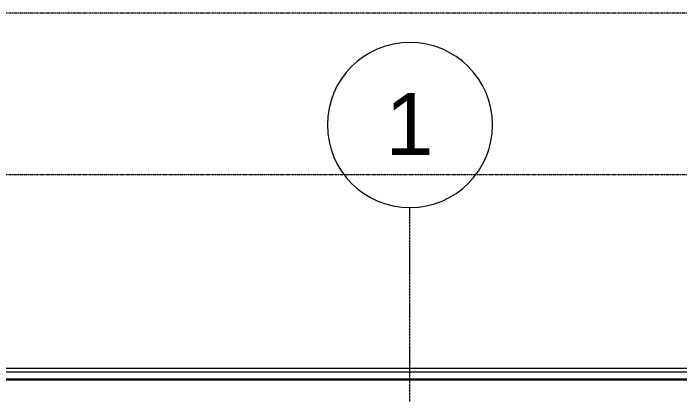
# Model space of a CAD drawing. Header units: inches. Extents: x -4168 to 1833, y -300 to 637.
# Drawn here: x -3596.6 to -3402.9, y 416.1 to 527 of the extents above; entities that cross this region are included whole.
import ezdxf

# ---------------------------------------------------------------- set-up
doc = ezdxf.new("R2010")
doc.units = ezdxf.units.IN
doc.header["$MEASUREMENT"] = 0
doc.linetypes.add('Aligning Line 1_8_', pattern=[0.25, 0.125, -0.125])
doc.linetypes.add('Grid Line 1_2_', pattern=[0.875, 0.5, -0.125, 0.125, -0.125])
for name, color, linetype, lineweight in [('A-WALL-3', 135, 'Continuous', 13), ('G-ANNO-SYMB', 111, 'Aligning Line 1_8_', 9), ('S-GRID-1', 1, 'Grid Line 1_2_', 9), ('S-GRID-IDEN', 1, 'Continuous', 9)]:
    doc.layers.add(name, color=color, linetype=linetype, lineweight=lineweight)
doc.styles.add('Arial_1', font='arial.ttf', dxfattribs={"height": 18})

# ---------------------------------------------------------------- blocks, each defined once
blk = doc.blocks.new('Basic Wall _ EXT - FIBER CEMENT - SMALL - ___-2145929-BUILDING SECTION - NORTH_SOUTH THRU PARKING RAMP - LOOKING WEST')
at = {"layer": 'A-WALL-3'}
for p, q in [((-2061.36, 423.66), (-3867.29, 423.66)), ((-2076.8, 422.6), (-3851.85, 422.6)), ((-3851.44, 420.42), (-2077.21, 420.42)), ((-2077.53, 420.57), (-3851.11, 420.57))]:
    blk.add_line(p, q, dxfattribs=at)
blk = doc.blocks.new('Grid - Grid Head - Circle-50561-BUILDING SECTION - NORTH_SOUTH THRU PARKING RAMP - LOOKING WEST')
at = {"layer": 'S-GRID-IDEN'}
for start, end in [(0, 180), (180, 360)]:
    blk.add_arc((-3481.32, 494.5), 24, start, end, dxfattribs=at)

msp = doc.modelspace()

# ---------------------------------------------------------------- linework, layer by layer
at = {"layer": 'G-ANNO-SYMB'}
for p, q in [((-1910.9479, 526.9531), (-4072.0519, 526.9531)), ((-1910.9479, 480), (-4072.0519, 480))]:
    msp.add_line(p, q, dxfattribs=at)
at = {"layer": 'S-GRID-1'}
msp.add_line((-3481.3237, -159.8356), (-3481.3237, 470.5), dxfattribs=at)

# ---------------------------------------------------------------- block references
at = {"layer": 'A-WALL-3'}
msp.add_blockref('Basic Wall _ EXT - FIBER CEMENT - SMALL - ___-2145929-BUILDING SECTION - NORTH_SOUTH THRU PARKING RAMP - LOOKING WEST', (0, 0), dxfattribs=at)
at = {"layer": 'S-GRID-IDEN'}
msp.add_blockref('Grid - Grid Head - Circle-50561-BUILDING SECTION - NORTH_SOUTH THRU PARKING RAMP - LOOKING WEST', (0, 0), dxfattribs=at)

# ---------------------------------------------------------------- texts
at = {"layer": 'S-GRID-IDEN', "insert": (-3488.4528, 503.7879), "char_height": 18, "width": 16.968, "attachment_point": 1, "style": 'Arial_1'}
msp.add_mtext('1', dxfattribs=at)

doc.saveas('drawing.dxf')
